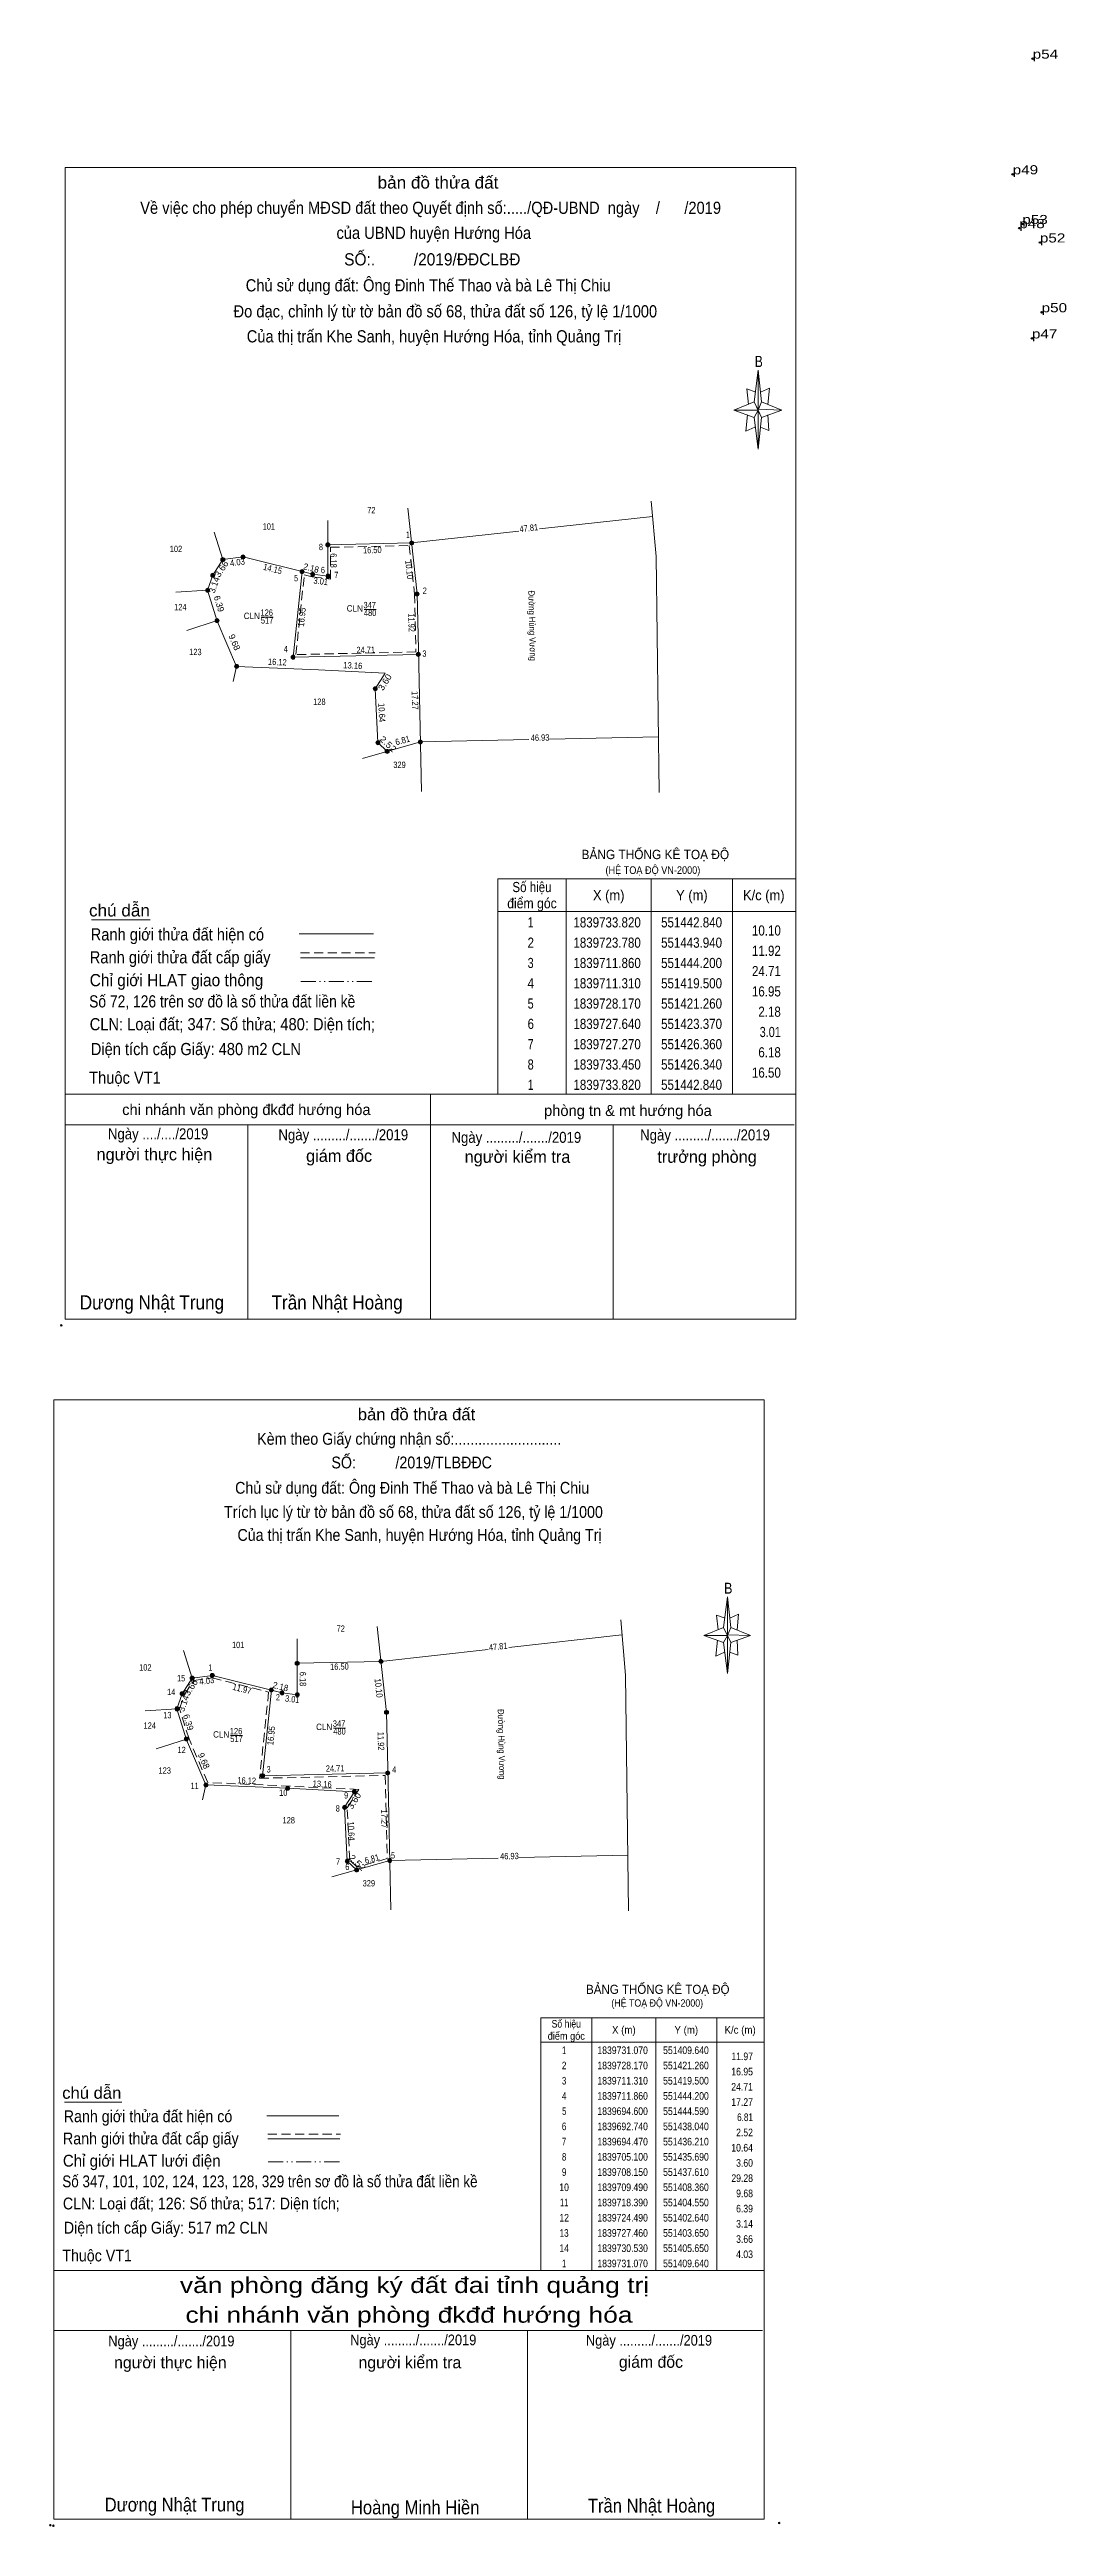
# Model space of a CAD drawing. Header units: metres. Extents: x 550518 to 552264, y 1839214 to 1839853.
# Drawn here: x 551192.9 to 551393.3, y 1839340.6 to 1839828.6 of the extents above; entities that cross this region are included whole.
import ezdxf
from ezdxf.enums import TextEntityAlignment as Align

# ---------------------------------------------------------------- set-up
doc = ezdxf.new("R2010")
doc.units = ezdxf.units.M
doc.header["$LTSCALE"] = 0.6
doc.header["$PDMODE"] = 32
doc.header["$PDSIZE"] = 0.3
for name, pattern in [('DASH_DOUBLE_DOT', [9.2, 5, -1.2, 0.3, -1.2, 0.3, -1.2]), ('DOTTED', [1.5, 0.3, -1.2]), ('MEDIUM_DASHED', [4.5, 3, -1.5])]:
    doc.linetypes.add(name, pattern=pattern)
for name, color, linetype, lineweight in [('1', 7, 'DOTTED', 13), ('17', 7, 'Continuous', 13), ('28', 7, 'Continuous', 13), ('5', 7, 'Continuous', 13), ('6', 7, 'Continuous', 13), ('63', 7, 'Continuous', 13)]:
    doc.layers.add(name, color=color, linetype=linetype, lineweight=lineweight)
doc.layers.add('12', color=7, linetype='Continuous')
doc.layers.add('7', color=7, linetype='Continuous')

msp = doc.modelspace()

# ---------------------------------------------------------------- hatches: boundary and pattern name
at = {"layer": '28'}
for points in [[(551231.41, 1839728.65, 1), (551230.61, 1839728.65, 1)], [(551248.11, 1839731.03, 1), (551247.31, 1839731.03, 1)], [(551264.61, 1839731.4, 1), (551263.81, 1839731.4, 1)], [(551225.42, 1839725.04, 1), (551224.62, 1839725.04, 1)], [(551227.42, 1839728.11, 1), (551226.62, 1839728.11, 1)], [(551243.03, 1839725.75, 1), (551242.23, 1839725.75, 1)], [(551245.14, 1839725.22, 1), (551244.34, 1839725.22, 1)], [(551248.13, 1839724.85, 1), (551247.33, 1839724.85, 1)], [(551224.41, 1839722.07, 1), (551223.61, 1839722.07, 1)], [(551265.71, 1839721.36, 1), (551264.91, 1839721.36, 1)], [(551226.28, 1839716.1, 1), (551225.48, 1839716.1, 1)], [(551265.97, 1839709.44, 1), (551265.17, 1839709.44, 1)], [(551230.13, 1839707.07, 1), (551229.33, 1839707.07, 1)], [(551241.27, 1839708.89, 1), (551240.47, 1839708.89, 1)], [(551257.46, 1839702.68, 1), (551256.66, 1839702.68, 1)], [(551257.98, 1839692.05, 1), (551257.18, 1839692.05, 1)], [(551259.81, 1839690.32, 1), (551259.01, 1839690.32, 1)], [(551266.36, 1839692.18, 1), (551265.56, 1839692.18, 1)], [(551242.07, 1839510.64, 1), (551241.27, 1839510.64, 1)], [(551258.57, 1839511.01, 1), (551257.77, 1839511.01, 1)], [(551219.38, 1839504.65, 1), (551218.58, 1839504.65, 1)], [(551221.38, 1839507.72, 1), (551220.58, 1839507.72, 1)], [(551225.37, 1839508.26, 1), (551224.57, 1839508.26, 1)], [(551236.99, 1839505.36, 1), (551236.19, 1839505.36, 1)], [(551239.1, 1839504.83, 1), (551238.3, 1839504.83, 1)], [(551242.09, 1839504.46, 1), (551241.29, 1839504.46, 1)], [(551218.37, 1839501.68, 1), (551217.57, 1839501.68, 1)], [(551259.67, 1839500.97, 1), (551258.87, 1839500.97, 1)], [(551220.24, 1839495.71, 1), (551219.44, 1839495.71, 1)], [(551224.09, 1839486.68, 1), (551223.29, 1839486.68, 1)], [(551235.23, 1839488.5, 1), (551234.43, 1839488.5, 1)], [(551240.2, 1839486.02, 1), (551239.4, 1839486.02, 1)], [(551253.34, 1839485.34, 1), (551252.54, 1839485.34, 1)], [(551259.93, 1839489.05, 1), (551259.13, 1839489.05, 1)], [(551251.42, 1839482.29, 1), (551250.62, 1839482.29, 1)], [(551251.94, 1839471.66, 1), (551251.14, 1839471.66, 1)], [(551253.77, 1839469.93, 1), (551252.97, 1839469.93, 1)], [(551260.32, 1839471.79, 1), (551259.52, 1839471.79, 1)]]:
    msp.add_hatch(color=256, dxfattribs=at).paths.add_polyline_path(points)

# ---------------------------------------------------------------- linework, layer by layer
at = {"layer": '17'}
msp.add_line((551195.84, 1839424.2), (551207.1, 1839424.2), dxfattribs=at)
at = {"layer": '28'}
for p, q in [((551331.72, 1839759.18), (551332.52, 1839765.42)), ((551333.16, 1839759.18), (551337.16, 1839757.58)), ((551331.72, 1839756.14), (551327.72, 1839757.58)), ((551333.16, 1839756.14), (551332.52, 1839749.9)), ((551334.6, 1839753.58), (551333, 1839754.22)), ((551334.44, 1839756.62), (551334.6, 1839753.58)), ((551240.87, 1839708.89), (551242.63, 1839725.75)), ((551265.55, 1839710.44), (551265.31, 1839721.36)), ((551265.57, 1839709.44), (551240.87, 1839708.89)), ((551265.57, 1839709.44), (551240.87, 1839708.89)), ((551201.13, 1839657.13), (551212.71, 1839657.13)), ((551242.09, 1839654.35), (551256.71, 1839654.35)), ((551242.31, 1839649.66), (551256.94, 1839649.66)), ((551195.95, 1839622.8), (551339.95, 1839622.8)), ((551195.95, 1839622.8), (551339.95, 1839622.8)), ((551195.95, 1839622.8), (551339.95, 1839622.8)), ((551267.95, 1839578.48), (551267.95, 1839622.8)), ((551195.95, 1839616.72), (551339.63, 1839616.72)), ((551231.95, 1839578.48), (551231.95, 1839616.72)), ((551303.95, 1839578.48), (551303.95, 1839616.72)), ((551339.95, 1839578.48), (551195.95, 1839578.48)), ((551234.83, 1839488.5), (551236.59, 1839505.36)), ((551259.51, 1839490.05), (551259.27, 1839500.97)), ((551259.53, 1839489.05), (551234.83, 1839488.5)), ((551259.53, 1839489.05), (551234.83, 1839488.5))]:
    msp.add_line(p, q, dxfattribs=at)
at = {"layer": '28', "linetype": 'MEDIUM_DASHED'}
msp.add_line((551242.31, 1839650.65), (551257.03, 1839650.65), dxfattribs=at)
at = {"layer": '28', "linetype": 'DASH_DOUBLE_DOT'}
msp.add_line((551242.36, 1839644.99), (551257.08, 1839644.99), dxfattribs=at)
at = {"layer": '28'}
for points in [[(551195.95, 1839805.36), (551339.95, 1839805.36), (551339.95, 1839578.48), (551195.95, 1839578.48)], [(551332.52, 1839765.42), (551333.16, 1839759.18), (551332.52, 1839757.58)], [(551332.52, 1839757.58), (551327.72, 1839757.58), (551331.72, 1839759.18), (551333.16, 1839756.14), (551337.16, 1839757.58), (551332.52, 1839757.74)], [(551332.52, 1839757.58), (551332.52, 1839749.9), (551331.72, 1839756.14)]]:
    msp.add_lwpolyline(points, close=True, dxfattribs=at)
for points in [[(551332.52, 1839757.58), (551331.72, 1839759.18), (551327.72, 1839757.58)], [(551332.04, 1839761.1), (551330.28, 1839761.74), (551330.6, 1839758.7)], [(551333, 1839761.1), (551334.76, 1839761.9), (551334.44, 1839758.7)], [(551330.44, 1839756.62), (551330.12, 1839753.42), (551331.88, 1839754.22)], [(551332.52, 1839757.58), (551333.16, 1839756.14), (551337.16, 1839757.58)]]:
    msp.add_lwpolyline(points, dxfattribs=at)
for centre in [(551231.01, 1839728.65), (551247.71, 1839731.03), (551264.21, 1839731.4), (551225.02, 1839725.04), (551227.02, 1839728.11), (551242.63, 1839725.75), (551244.74, 1839725.22), (551247.73, 1839724.85), (551224.01, 1839722.07), (551265.31, 1839721.36), (551225.88, 1839716.1), (551265.57, 1839709.44), (551229.73, 1839707.07), (551240.87, 1839708.89), (551257.06, 1839702.68), (551257.58, 1839692.05), (551259.41, 1839690.32), (551265.96, 1839692.18), (551241.67, 1839510.64), (551258.17, 1839511.01), (551218.98, 1839504.65), (551220.98, 1839507.72), (551224.97, 1839508.26), (551236.59, 1839505.36), (551238.7, 1839504.83), (551241.69, 1839504.46), (551217.97, 1839501.68), (551259.27, 1839500.97), (551219.84, 1839495.71), (551223.69, 1839486.68), (551234.83, 1839488.5), (551239.8, 1839486.02), (551252.94, 1839485.34), (551259.53, 1839489.05), (551251.02, 1839482.29), (551251.54, 1839471.66), (551253.37, 1839469.93), (551259.92, 1839471.79)]:
    msp.add_circle(centre, 0.4, dxfattribs=at)
msp.add_point((551195.18, 1839577.23), dxfattribs=at)
at = {"layer": '5'}
for p, q in [((551325.72, 1839517.67), (551326.5, 1839523.74)), ((551325.72, 1839514.73), (551321.83, 1839516.12)), ((551327.12, 1839514.73), (551326.5, 1839508.66)), ((551327.12, 1839517.67), (551331.01, 1839516.12)), ((551328.37, 1839515.19), (551328.53, 1839512.24)), ((551328.53, 1839512.24), (551326.97, 1839512.86)), ((551193.74, 1839391.01), (551333.71, 1839391.01)), ((551193.74, 1839379.19), (551333.4, 1839379.19)), ((551193.74, 1839379.19), (551333.4, 1839379.19)), ((551193.74, 1839379.19), (551333.4, 1839379.19)), ((551240.4, 1839342.03), (551240.4, 1839379.19)), ((551287.06, 1839342.03), (551287.06, 1839379.19))]:
    msp.add_line(p, q, dxfattribs=at)
for points in [[(551193.74, 1839562.55), (551333.71, 1839562.55), (551333.71, 1839342.03), (551193.74, 1839342.03)], [(551326.5, 1839523.74), (551327.12, 1839517.67), (551326.5, 1839516.12)], [(551326.5, 1839516.12), (551321.83, 1839516.12), (551325.72, 1839517.67), (551327.12, 1839514.73), (551331.01, 1839516.12), (551326.5, 1839516.28)], [(551326.5, 1839516.12), (551326.5, 1839508.66), (551325.72, 1839514.73)]]:
    msp.add_lwpolyline(points, close=True, dxfattribs=at)
for points in [[(551326.04, 1839519.54), (551324.33, 1839520.16), (551324.64, 1839517.22)], [(551326.97, 1839519.54), (551328.68, 1839520.32), (551328.37, 1839517.22)], [(551326.5, 1839516.12), (551325.72, 1839517.67), (551321.83, 1839516.12)], [(551324.48, 1839515.19), (551324.17, 1839512.08), (551325.89, 1839512.86)], [(551326.5, 1839516.12), (551327.12, 1839514.73), (551331.01, 1839516.12)], [(551333.71, 1839342.03), (551193.74, 1839342.03), (551193.74, 1839379.19)]]:
    msp.add_lwpolyline(points, dxfattribs=at)
for p in [(551193.01, 1839340.83), (551193.62, 1839340.72)]:
    msp.add_point(p, dxfattribs=at)
at = {"layer": '6'}
for p, q in [((551235.66, 1839421.49), (551249.87, 1839421.49)), ((551235.88, 1839416.93), (551250.1, 1839416.93))]:
    msp.add_line(p, q, dxfattribs=at)
at = {"layer": '6', "linetype": 'MEDIUM_DASHED'}
msp.add_line((551235.88, 1839417.9), (551250.19, 1839417.9), dxfattribs=at)
at = {"layer": '6'}
msp.add_point((551336.66, 1839341.25), dxfattribs=at)
at = {"layer": '63'}
for p, q in [((551312.44, 1839728.71), (551311.47, 1839739.6)), ((551263.45, 1839738.26), (551265.31, 1839721.36)), ((551311.73, 1839736.63), (551289.45, 1839734.18)), ((551225.29, 1839733.53), (551227.02, 1839728.11)), ((551247.71, 1839731.03), (551264.21, 1839731.4)), ((551285.34, 1839733.73), (551264.21, 1839731.4)), ((551312.44, 1839728.71), (551313.01, 1839682.25)), ((551217.76, 1839721.69), (551224.01, 1839722.07)), ((551219.9, 1839714.18), (551225.88, 1839716.1)), ((551234.58, 1839716.8), (551236.93, 1839716.8)), ((551254.88, 1839718.28), (551257.23, 1839718.28)), ((551266.18, 1839682.43), (551265.55, 1839710.44)), ((551229.73, 1839707.07), (551229.05, 1839704.13)), ((551254.56, 1839688.94), (551265.96, 1839692.18)), ((551287.34, 1839692.66), (551265.96, 1839692.18)), ((551312.88, 1839693.22), (551291.39, 1839692.75)), ((551294.67, 1839665.2), (551294.67, 1839622.8)), ((551311.47, 1839665.2), (551311.47, 1839622.8)), ((551327.47, 1839665.2), (551327.47, 1839622.8)), ((551281.23, 1839658.8), (551339.95, 1839658.8)), ((551306.4, 1839508.32), (551305.43, 1839519.21)), ((551257.41, 1839517.87), (551259.27, 1839500.97)), ((551305.69, 1839516.24), (551283.41, 1839513.79)), ((551219.25, 1839513.14), (551220.98, 1839507.72)), ((551241.67, 1839510.64), (551258.17, 1839511.01)), ((551279.3, 1839513.34), (551258.17, 1839511.01)), ((551306.4, 1839508.32), (551306.97, 1839461.86)), ((551211.72, 1839501.3), (551217.97, 1839501.68)), ((551213.86, 1839493.79), (551219.84, 1839495.71)), ((551228.54, 1839496.41), (551230.89, 1839496.41)), ((551248.84, 1839497.89), (551251.19, 1839497.89)), ((551260.14, 1839462.04), (551259.51, 1839490.05)), ((551223.69, 1839486.68), (551223.01, 1839483.74)), ((551248.52, 1839468.55), (551259.92, 1839471.79)), ((551281.3, 1839472.27), (551259.92, 1839471.79)), ((551306.84, 1839472.83), (551285.35, 1839472.36)), ((551299.75, 1839440.81), (551299.75, 1839391.01)), ((551312.35, 1839440.81), (551312.35, 1839391.01)), ((551324.35, 1839440.81), (551324.35, 1839391.01)), ((551289.67, 1839436.01), (551333.71, 1839436.01))]:
    msp.add_line(p, q, dxfattribs=at)
at = {"layer": '63', "linetype": 'DASH_DOUBLE_DOT'}
msp.add_line((551235.94, 1839412.4), (551250.24, 1839412.4), dxfattribs=at)
at = {"layer": '63'}
for points in [[(551247.69, 1839735.85), (551247.73, 1839724.85), (551244.74, 1839725.22), (551231.01, 1839728.65), (551227.02, 1839728.11)], [(551231.01, 1839728.65), (551227.02, 1839728.11), (551225.02, 1839725.04), (551224.01, 1839722.07), (551225.92, 1839715.97), (551229.73, 1839707.07), (551245.84, 1839706.41), (551258.98, 1839705.73), (551257.06, 1839702.68), (551257.58, 1839692.05), (551259.41, 1839690.32)], [(551241.65, 1839515.46), (551241.69, 1839504.46), (551238.7, 1839504.83), (551224.97, 1839508.26), (551220.98, 1839507.72)], [(551224.97, 1839508.26), (551220.98, 1839507.72), (551218.98, 1839504.65), (551217.97, 1839501.68), (551219.88, 1839495.58), (551223.69, 1839486.68), (551239.8, 1839486.02), (551252.94, 1839485.34), (551251.02, 1839482.29), (551251.54, 1839471.66), (551253.37, 1839469.93)]]:
    msp.add_lwpolyline(points, dxfattribs=at)
at = {"layer": '63', "linetype": 'MEDIUM_DASHED'}
for points in [[(551263.76, 1839730.89), (551264.81, 1839721.33), (551265.06, 1839709.93), (551241.43, 1839709.4), (551243.07, 1839725.12), (551244.65, 1839724.73), (551248.23, 1839724.28), (551248.21, 1839730.54)], [(551224.94, 1839507.75), (551236.05, 1839504.98), (551234.27, 1839487.99), (551259.04, 1839488.54), (551259.41, 1839472.17), (551253.51, 1839470.49), (551252.03, 1839471.89), (551251.53, 1839482.16), (551253.82, 1839485.8), (551224.03, 1839487.17), (551220.35, 1839495.75), (551218.5, 1839501.67), (551219.43, 1839504.43), (551221.27, 1839507.26)]]:
    msp.add_lwpolyline(points, close=True, dxfattribs=at)
at = {"layer": '63'}
for points in [[(551281.23, 1839665.2), (551339.95, 1839665.2), (551339.95, 1839622.8), (551281.23, 1839622.8)], [(551289.67, 1839440.81), (551333.71, 1839440.81), (551333.71, 1839391.01), (551289.67, 1839391.01)]]:
    msp.add_lwpolyline(points, close=True, dxfattribs=at)
at = {"layer": '7'}
for p in [(551386.63, 1839826.82), (551382.69, 1839804.03), (551383.99, 1839793.43), (551384.59, 1839794.23), (551388.05, 1839790.6), (551388.39, 1839776.85), (551386.48, 1839771.7)]:
    msp.add_point(p, dxfattribs=at)

# ---------------------------------------------------------------- texts
at = {"layer": '1'}
for s, height, width, p in [('BẢNG THỐNG KÊ TOẠ ĐỘ ', 1.788, 0.95, (551298.61, 1839445.51)), ('(HỆ TOẠ ĐỘ VN-2000)', 1.446, 0.9, (551303.59, 1839442.99))]:
    msp.add_text(s, height=height, dxfattribs=dict(at, width=width)).set_placement(p)
at = {"layer": '12', "width": 1.25}
for s, p in [('p54', (551386.63, 1839826.82)), ('p49', (551382.69, 1839804.03)), ('p48', (551383.99, 1839793.42)), ('p53', (551384.59, 1839794.23)), ('p52', (551388.05, 1839790.6)), ('p50', (551388.39, 1839776.85)), ('p47', (551386.48, 1839771.7))]:
    msp.add_text(s, height=1.8, dxfattribs=at).set_placement(p)
at = {"layer": '28'}
for s, height, width, p in [('bản đồ thửa đất', 2.4, 1.05, (551269.43, 1839801.23)), ('Về việc cho phép chuyển MĐSD đất theo Quyết định số:...../QĐ-UBND  ngày    /      /2019', 2.4, 0.9, (551267.97, 1839796.24)), ('của UBND huyện Hướng Hóa', 2.4, 0.9, (551268.595, 1839791.31)), ('SỐ:.         /2019/ĐĐCLBĐ', 2.4, 0.95, (551268.3, 1839786.08)), ('Chủ sử dụng đất: Ông Đinh Thế Thao và bà Lê Thị Chiu', 2.4, 0.9, (551267.5, 1839780.96)), ('Đo đạc, chỉnh lý từ tờ bản đồ số 68, thửa đất số 126, tỷ lệ 1/1000 ', 2.4, 0.9, (551271.27, 1839775.84)), ('Của thị trấn Khe Sanh, huyện Hướng Hóa, tỉnh Quảng Trị', 2.4, 0.9, (551268.65, 1839770.91)), ('B', 2.204, 0.8, (551332.65, 1839766.06)), ('BẢNG THỐNG KÊ TOẠ ĐỘ ', 1.84, 0.95, (551312.585, 1839669.1)), ('(HỆ TOẠ ĐỘ VN-2000)', 1.494, 0.9, (551311.775, 1839666.19)), ('Ngày ..../..../2019', 2.16, 0.9, (551214.265, 1839613.9)), ('Ngày ........./......./2019', 2.16, 0.9, (551250.755, 1839613.71)), ('Ngày ........./......./2019', 2.16, 0.9, (551284.865, 1839613.2)), ('Ngày ........./......./2019', 2.16, 0.9, (551322.055, 1839613.68)), ('Dương Nhật Trung', 2.8, 0.9, (551213.04, 1839580.36)), ('Trần Nhật Hoàng', 2.8, 0.9, (551249.54, 1839580.36))]:
    msp.add_text(s, height=height, dxfattribs=dict(at, width=width)).set_placement(p, align=Align.CENTER)
for s, width, p in [('chú dẫn', 1.05, (551200.65, 1839657.8)), ('Ranh giới thửa đất hiện có ', 0.9, (551200.97, 1839653.07)), ('Ranh giới thửa đất cấp giấy', 0.9, (551200.79, 1839648.56)), ('Chỉ giới HLAT giao thông', 0.95, (551200.78, 1839644.06)), ('Số 72, 126 trên sơ đồ là số thửa đất liền kề', 0.85, (551200.67, 1839639.87)), ('CLN: Loại đất; 347: Số thửa; 480: Diện tích;', 0.9, (551200.78, 1839635.37)), ('Diện tích cấp Giấy: 480 m2 CLN', 0.9, (551200.99, 1839630.48)), ('Thuộc VT1', 0.9, (551200.67, 1839624.83))]:
    msp.add_text(s, height=2.4, dxfattribs=dict(at, width=width)).set_placement(p)
for s, height, p in [('chi nhánh văn phòng đkđđ hướng hóa', 2.16, (551231.66, 1839618.67)), ('phòng tn & mt hướng hóa', 2.16, (551306.86, 1839618.48)), ('người thực hiện', 2.4, (551213.535, 1839609.74)), ('giám đốc', 2.4, (551249.935, 1839609.45)), ('người kiểm tra', 2.4, (551285.09, 1839609.26)), ('trưởng phòng', 2.4, (551322.45, 1839609.26))]:
    msp.add_text(s, height=height, dxfattribs=at).set_placement(p, align=Align.CENTER)
at = {"layer": '5'}
for s, height, width, p in [('bản đồ thửa đất', 2.333, 1.05, (551265.19, 1839558.54)), ('Kèm theo Giấy chứng nhận số:...........................', 2.333, 0.9, (551263.76, 1839553.71)), ('SỐ:          /2019/TLBĐĐC', 2.33, 0.9, (551264.235, 1839549.05)), ('Chủ sử dụng đất: Ông Đinh Thế Thao và bà Lê Thị Chiu', 2.328, 0.9, (551264.33, 1839544.06)), ('Trích lục lý từ tờ bản đồ số 68, thửa đất số 126, tỷ lệ 1/1000 ', 2.33, 0.9, (551264.98, 1839539.3)), ('Của thị trấn Khe Sanh, huyện Hướng Hóa, tỉnh Quảng Trị', 2.333, 0.9, (551265.79, 1839534.77)), ('B', 2.142, 0.85, (551326.635, 1839524.37)), ('văn phòng đăng ký đất đai tỉnh quảng trị', 3.11, 1.25, (551264.8, 1839386.57)), ('chi nhánh văn phòng đkđđ hướng hóa', 3.11, 1.25, (551263.71, 1839380.72)), ('Ngày ........./......./2019', 2.1, 0.9, (551216.88, 1839376.06)), ('Ngày ........./......./2019', 2.1, 0.9, (551264.55, 1839376.28)), ('Ngày ........./......./2019', 2.1, 0.9, (551311.01, 1839376.2)), ('Dương Nhật Trung', 2.712, 0.9, (551217.505, 1839343.52)), ('Hoàng Minh Hiền', 2.726, 0.9, (551264.925, 1839342.96)), ('Trần Nhật Hoàng', 2.72, 0.9, (551311.505, 1839343.32))]:
    msp.add_text(s, height=height, dxfattribs=dict(at, width=width)).set_placement(p, align=Align.CENTER)
for s, height, p in [('người thực hiện', 2.333, (551216.675, 1839371.73)), ('người kiểm tra', 2.333, (551263.88, 1839371.74)), ('giám đốc', 2.33, (551311.39, 1839371.84))]:
    msp.add_text(s, height=height, dxfattribs=at).set_placement(p, align=Align.CENTER)
at = {"layer": '6'}
for s, height, width, p in [('chú dẫn', 2.333, 1.05, (551195.36, 1839424.84)), ('Ranh giới thửa đất hiện có ', 2.333, 0.9, (551195.66, 1839420.23)), ('Ranh giới thửa đất cấp giấy', 2.333, 0.9, (551195.51, 1839415.85)), ('Chỉ giới HLAT lưới điện', 2.333, 0.95, (551195.5, 1839411.47)), ('Số 347, 101, 102, 124, 123, 128, 329 trên sơ đồ là số thửa đất liền kề', 2.33, 0.85, (551195.38, 1839407.4)), ('CLN: Loại đất; 126: Số thửa; 517: Diện tích;', 2.33, 0.9, (551195.5, 1839403.04)), ('Diện tích cấp Giấy: 517 m2 CLN', 2.33, 0.9, (551195.69, 1839398.27)), ('Thuộc VT1', 2.328, 0.9, (551195.38, 1839392.79))]:
    msp.add_text(s, height=height, dxfattribs=dict(at, width=width)).set_placement(p)
at = {"layer": '63'}
for s, height, width, p in [('101', 1.25, 0.8, (551236.08, 1839734.03)), ('72', 1.25, 0.85, (551256.29, 1839737.24)), ('102', 1.25, 0.85, (551217.785, 1839729.6)), ('8', 1.25, 0.75, (551246.36, 1839729.98)), ('1', 1.25, 0.65, (551263.495, 1839732.4)), ('5', 1.25, 0.75, (551241.45, 1839723.85)), ('6', 1.25, 0.8, (551246.74, 1839725.44)), ('7', 1.25, 0.75, (551249.38, 1839724.46)), ('124', 1.25, 0.85, (551218.65, 1839718.14)), ('CLN', 1.25, 0.95, (551253.025, 1839717.88)), ('347', 1.25, 0.85, (551255.965, 1839718.53)), ('2', 1.25, 0.8, (551266.82, 1839721.36)), ('CLN', 1.25, 0.95, (551232.725, 1839716.4)), ('126', 1.25, 0.85, (551235.665, 1839717.05)), ('517', 1.25, 0.85, (551235.745, 1839715.52)), ('480', 1.25, 0.85, (551256.05, 1839717)), ('123', 1.25, 0.85, (551221.605, 1839709.29)), ('4', 1.25, 0.8, (551239.415, 1839709.87)), ('3', 1.25, 0.75, (551266.75, 1839708.97)), ('128', 1.25, 0.85, (551246.045, 1839699.49)), ('329', 1.25, 0.85, (551261.84, 1839687.07)), ('điểm góc', 2, 0.9, (551287.95, 1839659.4)), ('Số hiệu', 2, 0.85, (551287.945, 1839662.6)), ('X (m)', 2, 0.95, (551303.075, 1839661)), ('Y (m)', 2, 0.95, (551319.465, 1839661)), ('K/c (m)', 2, 0.95, (551333.635, 1839661)), (' 1', 2, 0.75, (551287.39, 1839655.64)), ('1839733.820', 2, 0.85, (551302.755, 1839655.64)), ('551442.840', 2, 0.85, (551319.4, 1839655.64)), (' 2', 2, 0.85, (551287.395, 1839651.64)), ('1839723.780', 2, 0.85, (551302.755, 1839651.64)), ('551443.940', 2, 0.85, (551319.4, 1839651.64)), (' 3', 2, 0.8, (551287.385, 1839647.64)), ('1839711.860', 2, 0.85, (551302.755, 1839647.64)), ('551444.200', 2, 0.85, (551319.4, 1839647.64)), (' 4', 2, 0.85, (551287.39, 1839643.64)), (' 5', 2, 0.8, (551287.39, 1839639.64)), ('1839711.310', 2, 0.85, (551302.755, 1839643.64)), ('1839728.170', 2, 0.85, (551302.755, 1839639.64)), ('551419.500', 2, 0.85, (551319.4, 1839643.64)), ('551421.260', 2, 0.85, (551319.4, 1839639.64)), (' 6', 2, 0.85, (551287.395, 1839635.64)), ('1839727.640', 2, 0.85, (551302.755, 1839635.64)), ('551423.370', 2, 0.85, (551319.4, 1839635.64)), (' 7', 2, 0.8, (551287.395, 1839631.64)), ('1839727.270', 2, 0.85, (551302.755, 1839631.64)), ('551426.360', 2, 0.85, (551319.4, 1839631.64)), (' 8', 2, 0.8, (551287.395, 1839627.64)), ('1839733.450', 2, 0.85, (551302.755, 1839627.64)), ('551426.340', 2, 0.85, (551319.4, 1839627.64)), (' 1', 2, 0.75, (551287.39, 1839623.64)), ('1839733.820', 2, 0.85, (551302.755, 1839623.64)), ('551442.840', 2, 0.85, (551319.4, 1839623.64)), ('101', 1.25, 0.8, (551230.04, 1839513.64)), ('72', 1.25, 0.85, (551250.25, 1839516.85)), ('102', 1.25, 0.85, (551211.745, 1839509.21)), ('1', 1.25, 0.65, (551224.555, 1839509.19)), ('14', 1.25, 0.85, (551216.845, 1839504.37)), ('15', 1.25, 0.8, (551218.8, 1839507.08)), ('2', 1.25, 0.8, (551237.87, 1839503.33)), ('13', 1.25, 0.8, (551216.09, 1839499.82)), ('124', 1.25, 0.85, (551212.61, 1839497.75)), ('CLN', 1.25, 0.95, (551226.685, 1839496.01)), ('126', 1.25, 0.85, (551229.625, 1839496.66)), ('517', 1.25, 0.85, (551229.705, 1839495.13)), ('CLN', 1.25, 0.95, (551246.985, 1839497.49)), ('347', 1.25, 0.85, (551249.925, 1839498.14)), ('480', 1.25, 0.85, (551250.01, 1839496.61)), ('123', 1.25, 0.85, (551215.565, 1839488.9)), ('12', 1.25, 0.85, (551218.89, 1839492.94)), ('3', 1.25, 0.75, (551236.04, 1839489.13)), ('4', 1.25, 0.8, (551260.785, 1839489.07)), ('11', 1.25, 0.75, (551221.465, 1839485.89)), ('10', 1.25, 0.85, (551238.925, 1839484.53)), ('9', 1.25, 0.8, (551251.325, 1839484)), ('128', 1.25, 0.85, (551240.005, 1839479.1)), ('8', 1.25, 0.75, (551249.67, 1839481.43)), ('7', 1.25, 0.75, (551249.74, 1839470.98)), ('6', 1.25, 0.8, (551251.56, 1839469.92)), ('5', 1.25, 0.75, (551260.56, 1839472.19)), ('329', 1.25, 0.85, (551255.8, 1839466.68)), ('điểm góc', 1.5, 0.9, (551294.71, 1839436.47)), ('Số hiệu', 1.5, 0.85, (551294.71, 1839438.87)), ('X (m)', 1.5, 0.95, (551306.055, 1839437.67)), ('Y (m)', 1.5, 0.95, (551318.365, 1839437.67)), ('K/c (m)', 1.5, 0.95, (551328.97, 1839437.67)), ('2', 1.5, 0.8, (551294.285, 1839430.65)), ('1', 1.5, 0.65, (551294.285, 1839433.65)), ('1839731.070', 1.5, 0.85, (551305.815, 1839433.65)), ('1839728.170', 1.5, 0.85, (551305.815, 1839430.65)), ('551409.640', 1.5, 0.85, (551318.295, 1839433.65)), ('551421.260', 1.5, 0.85, (551318.295, 1839430.65)), ('3', 1.5, 0.75, (551294.28, 1839427.65)), ('1839711.310', 1.5, 0.85, (551305.815, 1839427.65)), ('551419.500', 1.5, 0.85, (551318.295, 1839427.65)), ('4', 1.5, 0.8, (551294.3, 1839424.65)), ('5', 1.5, 0.75, (551294.29, 1839421.65)), ('1839711.860', 1.5, 0.85, (551305.815, 1839424.65)), ('1839694.600', 1.5, 0.85, (551305.815, 1839421.65)), ('551444.200', 1.5, 0.85, (551318.295, 1839424.65)), ('551444.590', 1.5, 0.85, (551318.295, 1839421.65)), ('6', 1.5, 0.8, (551294.275, 1839418.65)), ('7', 1.5, 0.75, (551294.275, 1839415.65)), ('1839692.740', 1.5, 0.85, (551305.815, 1839418.65)), ('1839694.470', 1.5, 0.85, (551305.815, 1839415.65)), ('551438.040', 1.5, 0.85, (551318.295, 1839418.65)), ('551436.210', 1.5, 0.85, (551318.295, 1839415.65)), ('8', 1.5, 0.75, (551294.285, 1839412.65)), ('1839705.100', 1.5, 0.85, (551305.815, 1839412.65)), ('551435.690', 1.5, 0.85, (551318.295, 1839412.65)), ('10', 1.5, 0.85, (551294.28, 1839406.65)), ('9', 1.5, 0.8, (551294.29, 1839409.65)), ('1839708.150', 1.5, 0.85, (551305.815, 1839409.65)), ('1839709.490', 1.5, 0.85, (551305.815, 1839406.65)), ('551437.610', 1.5, 0.85, (551318.295, 1839409.65)), ('551408.360', 1.5, 0.85, (551318.295, 1839406.65)), ('12', 1.5, 0.85, (551294.295, 1839400.65)), ('11', 1.5, 0.75, (551294.295, 1839403.65)), ('1839718.390', 1.5, 0.85, (551305.815, 1839403.65)), ('1839724.490', 1.5, 0.85, (551305.815, 1839400.65)), ('551404.550', 1.5, 0.85, (551318.295, 1839403.65)), ('551402.640', 1.5, 0.85, (551318.295, 1839400.65)), ('13', 1.5, 0.8, (551294.28, 1839397.65)), ('1839727.460', 1.5, 0.85, (551305.815, 1839397.65)), ('551403.650', 1.5, 0.85, (551318.295, 1839397.65)), ('14', 1.5, 0.85, (551294.3, 1839394.65)), ('1', 1.5, 0.65, (551294.285, 1839391.65)), ('1839730.530', 1.5, 0.85, (551305.815, 1839394.65)), ('1839731.070', 1.5, 0.85, (551305.815, 1839391.65)), ('551405.650', 1.5, 0.85, (551318.295, 1839394.65)), ('551409.640', 1.5, 0.85, (551318.295, 1839391.65))]:
    msp.add_text(s, height=height, dxfattribs=dict(at, width=width)).set_placement(p, align=Align.CENTER)
for s, rotation, width, p in [('47.81', 6.281, 0.85, (551287.3916, 1839733.7183)), ('6.18', 270.185, 0.85, (551248.2245, 1839727.937)), ('16.50', 1.285, 0.85, (551256.491, 1839729.3811)), ('3.66', 56.917, 1.05, (551227.2862, 1839725.9338)), ('4.03', 7.707, 0.9, (551229.9712, 1839726.985)), ('14.15', 345.974, 0.9, (551236.6885, 1839725.6782)), ('2.18', 345.974, 0.95, (551244.2835, 1839725.8469)), ('3.01', 352.946, 0.85, (551246.2432, 1839723.2364)), ('10.10', 276.252, 0.9, (551263.1551, 1839726.0881)), ('Đường Hùng Vương', 271.276, 0.9, (551287.3886, 1839715.0689)), ('16.95', 84.041, 0.9, (551243.1926, 1839716.7151)), ('11.92', 271.259, 0.85, (551263.6001, 1839715.6837)), ('24.71', 1.276, 0.85, (551255.2011, 1839709.7092)), ('16.12', 357.654, 0.85, (551237.7344, 1839707.3148)), ('13.16', 357.038, 0.9, (551252.6027, 1839706.6346)), ('3.60', 57.809, 1.05, (551259.4881, 1839703.622)), ('10.64', 272.801, 0.9, (551257.7402, 1839697.9455)), ('17.27', 271.276, 0.85, (551264.2802, 1839700.3739)), ('2.52', 316.609, 1.15, (551259.1456, 1839691.3133)), ('6.81', 15.853, 0.9, (551262.6143, 1839691.903)), ('46.93', 1.27, 0.85, (551289.5562, 1839692.4198)), ('47.81', 6.281, 0.85, (551281.3516, 1839513.3283)), ('16.50', 1.285, 0.85, (551250.011, 1839509.3711)), ('3.66', 56.917, 1.05, (551221.2462, 1839505.5438)), ('4.03', 7.707, 0.9, (551223.9312, 1839506.595)), ('11.97', 345.974, 0.9, (551230.6485, 1839504.9882)), ('2.18', 345.974, 0.95, (551238.2435, 1839505.4569)), ('6.18', 270.185, 0.85, (551242.1845, 1839507.547)), ('10.10', 276.252, 0.9, (551257.1151, 1839505.6981)), ('3.01', 352.946, 0.85, (551240.6332, 1839502.9664)), ('Đường Hùng Vương', 271.276, 0.9, (551281.3486, 1839494.6789)), ('16.95', 84.041, 0.9, (551237.1526, 1839496.3251)), ('11.92', 271.259, 0.85, (551257.5601, 1839495.2937)), ('24.71', 1.276, 0.85, (551249.1611, 1839489.3192)), ('16.12', 357.654, 0.85, (551231.6944, 1839486.9248)), ('13.16', 357.038, 0.9, (551246.5627, 1839486.2446)), ('3.60', 57.809, 1.05, (551253.4481, 1839483.232)), ('17.27', 271.276, 0.85, (551258.2402, 1839479.9839)), ('10.64', 272.801, 0.9, (551251.7002, 1839477.5555)), ('2.52', 316.609, 1.15, (551253.1056, 1839470.9233)), ('6.81', 15.853, 0.9, (551256.5743, 1839471.513)), ('46.93', 1.27, 0.85, (551283.5162, 1839472.0298))]:
    msp.add_text(s, height=1.25, rotation=rotation, dxfattribs=dict(at, width=width)).set_placement(p, align=Align.CENTER)
for s, rotation, p in [('3.14', 71.219, (551225.9116, 1839722.9238)), ('6.39', 287.386, (551225.6754, 1839719.2318)), ('9.68', 293.175, (551228.7381, 1839711.586)), ('3.14', 71.219, (551219.8716, 1839502.5338)), ('6.39', 287.386, (551219.6354, 1839498.8418)), ('9.68', 293.175, (551222.6981, 1839491.196))]:
    msp.add_text(s, height=1.25, rotation=rotation, dxfattribs=at).set_placement(p, align=Align.CENTER)
for s, height, width, p in [('10.10', 2, 0.85, (551336.99, 1839654.04)), ('11.92', 2, 0.85, (551336.99, 1839650.04)), ('24.71', 2, 0.85, (551337, 1839646.04)), ('16.95', 2, 0.85, (551336.99, 1839642.04)), ('2.18', 2, 0.85, (551336.99, 1839638.04)), ('6.18', 2, 0.85, (551336.99, 1839630.04)), ('3.01', 2, 0.8, (551336.99, 1839634.04)), ('16.50', 2, 0.85, (551336.99, 1839626.04)), ('11.97', 1.5, 0.85, (551331.51, 1839432.45)), ('24.71', 1.5, 0.85, (551331.49, 1839426.45)), ('16.95', 1.5, 0.85, (551331.5, 1839429.45)), ('17.27', 1.5, 0.85, (551331.5, 1839423.45)), ('6.81', 1.5, 0.8, (551331.5, 1839420.45)), ('2.52', 1.5, 0.85, (551331.5, 1839417.45)), ('10.64', 1.5, 0.85, (551331.5, 1839414.45)), ('3.60', 1.5, 0.85, (551331.5, 1839411.45)), ('29.28', 1.5, 0.85, (551331.51, 1839408.45)), ('9.68', 1.5, 0.85, (551331.51, 1839405.45)), ('6.39', 1.5, 0.85, (551331.5, 1839402.45)), ('3.14', 1.5, 0.85, (551331.5, 1839399.45)), ('3.66', 1.5, 0.85, (551331.5, 1839396.45)), ('4.03', 1.5, 0.85, (551331.5, 1839393.45))]:
    msp.add_text(s, height=height, dxfattribs=dict(at, width=width)).set_placement(p, align=Align.RIGHT)

doc.saveas('drawing.dxf')
